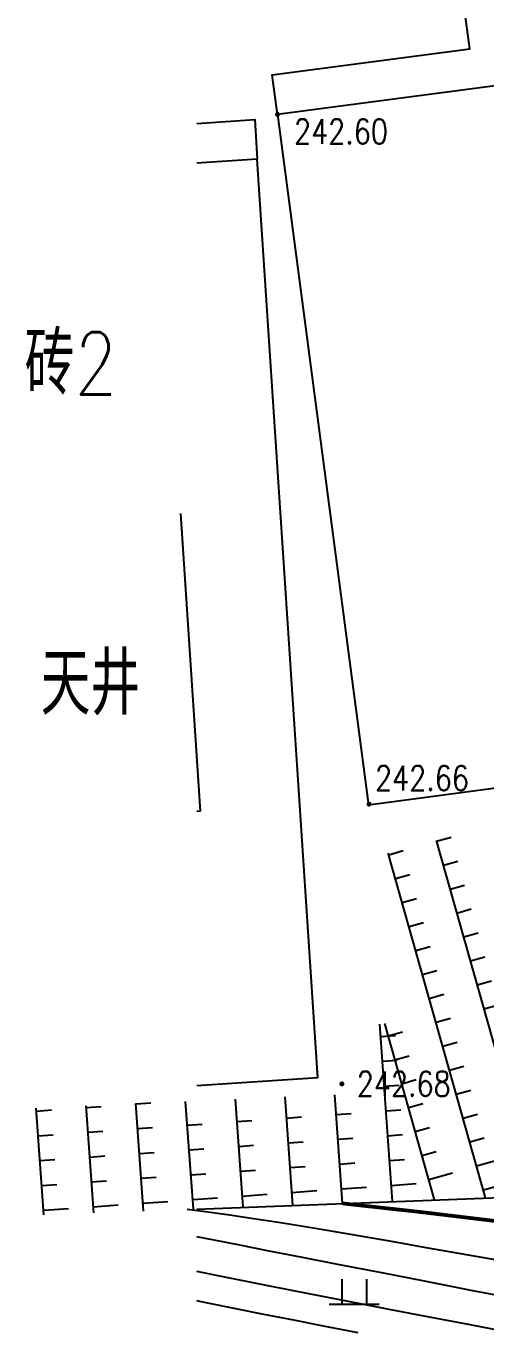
# Model space of a CAD drawing. Extents: x 453486 to 453811, y 3475287 to 3475420.
# Drawn here: x 453485.6 to 453494.84, y 3475309.92 to 3475336.12 of the extents above; entities that cross this region are included whole.
import ezdxf
from ezdxf.enums import TextEntityAlignment as Align

# ---------------------------------------------------------------- set-up
doc = ezdxf.new("R2010")
doc.units = 0
doc.header["$MEASUREMENT"] = 0
doc.layers.add('DX', color=9, linetype='Continuous')
doc.layers.add('GCD', color=9, linetype='Continuous')
doc.styles.add('HZ', font='rs.shx', dxfattribs={"width": 0.8, "bigfont": 'hztxt.shx'})

# ---------------------------------------------------------------- blocks, each defined once
blk = doc.blocks.new('GC200')
at = {"linetype": 'Continuous', "const_width": 0.2, "flags": 128}
blk.add_lwpolyline([(-0.1, 0, 1), (0.1, 0, 1)], format="xyb", close=True, dxfattribs=at)
blk = doc.blocks.new('gc119')
for p, q in [((-0.5, 1), (-0.5, 0)), ((0.5, 1), (0.5, 0)), ((-1, 0), (1, 0))]:
    blk.add_line(p, q)

msp = doc.modelspace()

# ---------------------------------------------------------------- linework, layer by layer
at = {"layer": 'DX', "linetype": 'Continuous'}
for p, q in [((453495.843, 3475312.681), (453493.848, 3475319.754)), ((453495.843, 3475312.681), (453493.848, 3475319.754)), ((453493.852, 3475319.739), (453494.141, 3475319.82)), ((453493.852, 3475319.739), (453494.141, 3475319.82)), ((453494.836, 3475312.569), (453492.881, 3475319.498)), ((453494.836, 3475312.569), (453492.881, 3475319.498)), ((453492.89, 3475319.467), (453493.179, 3475319.549)), ((453492.89, 3475319.467), (453493.179, 3475319.549)), ((453493.988, 3475319.258), (453494.277, 3475319.339)), ((453493.988, 3475319.258), (453494.277, 3475319.339)), ((453493.026, 3475318.986), (453493.314, 3475319.068)), ((453493.026, 3475318.986), (453493.314, 3475319.068)), ((453494.124, 3475318.776), (453494.412, 3475318.858)), ((453494.124, 3475318.776), (453494.412, 3475318.858)), ((453493.161, 3475318.505), (453493.45, 3475318.586)), ((453493.161, 3475318.505), (453493.45, 3475318.586)), ((453494.259, 3475318.295), (453494.548, 3475318.377)), ((453494.259, 3475318.295), (453494.548, 3475318.377)), ((453493.297, 3475318.024), (453493.586, 3475318.105)), ((453493.297, 3475318.024), (453493.586, 3475318.105)), ((453494.395, 3475317.814), (453494.684, 3475317.895)), ((453494.395, 3475317.814), (453494.684, 3475317.895)), ((453493.433, 3475317.542), (453493.721, 3475317.624)), ((453493.433, 3475317.542), (453493.721, 3475317.624)), ((453494.531, 3475317.333), (453494.82, 3475317.414)), ((453494.531, 3475317.333), (453494.82, 3475317.414)), ((453493.569, 3475317.061), (453493.857, 3475317.143)), ((453493.569, 3475317.061), (453493.857, 3475317.143)), ((453494.667, 3475316.852), (453494.955, 3475316.933)), ((453494.667, 3475316.852), (453494.955, 3475316.933)), ((453493.704, 3475316.58), (453493.993, 3475316.661)), ((453493.704, 3475316.58), (453493.993, 3475316.661)), ((453494.802, 3475316.37), (453495.091, 3475316.452)), ((453494.802, 3475316.37), (453495.091, 3475316.452)), ((453492.963, 3475312.497), (453492.708, 3475316.058)), ((453492.963, 3475312.497), (453492.708, 3475316.058)), ((453493.808, 3475312.529), (453492.808, 3475316.075)), ((453493.808, 3475312.529), (453492.808, 3475316.075)), ((453493.84, 3475316.099), (453494.129, 3475316.18)), ((453493.84, 3475316.099), (453494.129, 3475316.18)), ((453492.725, 3475315.814), (453493.024, 3475315.836)), ((453492.725, 3475315.814), (453493.024, 3475315.836)), ((453492.878, 3475315.827), (453493.166, 3475315.909)), ((453492.878, 3475315.827), (453493.166, 3475315.909)), ((453493.976, 3475315.618), (453494.264, 3475315.699)), ((453493.976, 3475315.618), (453494.264, 3475315.699)), ((453492.761, 3475315.316), (453493.06, 3475315.337)), ((453492.761, 3475315.316), (453493.06, 3475315.337)), ((453493.013, 3475315.346), (453493.302, 3475315.428)), ((453493.013, 3475315.346), (453493.302, 3475315.428)), ((453494.111, 3475315.136), (453494.4, 3475315.218)), ((453494.111, 3475315.136), (453494.4, 3475315.218)), ((453493.149, 3475314.865), (453493.438, 3475314.946)), ((453493.149, 3475314.865), (453493.438, 3475314.946)), ((453492.797, 3475314.817), (453493.096, 3475314.838)), ((453492.797, 3475314.817), (453493.096, 3475314.838)), ((453494.247, 3475314.655), (453494.536, 3475314.737)), ((453494.247, 3475314.655), (453494.536, 3475314.737)), ((453486.964, 3475312.267), (453486.81, 3475314.42)), ((453486.964, 3475312.267), (453486.81, 3475314.42)), ((453487.809, 3475314.459), (453488.109, 3475314.481)), ((453487.809, 3475314.459), (453488.109, 3475314.481)), ((453487.964, 3475312.305), (453487.809, 3475314.464)), ((453487.964, 3475312.305), (453487.809, 3475314.464)), ((453488.964, 3475312.343), (453488.808, 3475314.509)), ((453488.964, 3475312.343), (453488.808, 3475314.509)), ((453489.964, 3475312.382), (453489.808, 3475314.553)), ((453489.964, 3475312.382), (453489.808, 3475314.553)), ((453490.963, 3475312.42), (453490.807, 3475314.598)), ((453490.963, 3475312.42), (453490.807, 3475314.598)), ((453491.963, 3475312.458), (453491.807, 3475314.643)), ((453491.963, 3475312.458), (453491.807, 3475314.643)), ((453493.285, 3475314.384), (453493.573, 3475314.465)), ((453493.285, 3475314.384), (453493.573, 3475314.465)), ((453485.964, 3475312.228), (453485.81, 3475314.375)), ((453485.964, 3475312.228), (453485.81, 3475314.375)), ((453485.815, 3475314.316), (453486.114, 3475314.338)), ((453485.815, 3475314.316), (453486.114, 3475314.338)), ((453486.812, 3475314.388), (453487.111, 3475314.409)), ((453486.812, 3475314.388), (453487.111, 3475314.409)), ((453490.838, 3475314.175), (453491.137, 3475314.197)), ((453490.838, 3475314.175), (453491.137, 3475314.197)), ((453491.835, 3475314.247), (453492.134, 3475314.268)), ((453491.835, 3475314.247), (453492.134, 3475314.268)), ((453492.832, 3475314.318), (453493.132, 3475314.34)), ((453492.832, 3475314.318), (453493.132, 3475314.34)), ((453494.383, 3475314.174), (453494.672, 3475314.255)), ((453494.383, 3475314.174), (453494.672, 3475314.255)), ((453486.848, 3475313.889), (453487.147, 3475313.911)), ((453486.848, 3475313.889), (453487.147, 3475313.911)), ((453487.845, 3475313.961), (453488.144, 3475313.982)), ((453487.845, 3475313.961), (453488.144, 3475313.982)), ((453488.843, 3475314.032), (453489.142, 3475314.054)), ((453488.843, 3475314.032), (453489.142, 3475314.054)), ((453489.84, 3475314.104), (453490.139, 3475314.125)), ((453489.84, 3475314.104), (453490.139, 3475314.125)), ((453493.42, 3475313.902), (453493.709, 3475313.984)), ((453493.42, 3475313.902), (453493.709, 3475313.984)), ((453485.85, 3475313.818), (453486.15, 3475313.839)), ((453485.85, 3475313.818), (453486.15, 3475313.839)), ((453490.873, 3475313.676), (453491.172, 3475313.698)), ((453490.873, 3475313.676), (453491.172, 3475313.698)), ((453491.871, 3475313.748), (453492.17, 3475313.769)), ((453491.871, 3475313.748), (453492.17, 3475313.769)), ((453492.868, 3475313.819), (453493.167, 3475313.841)), ((453492.868, 3475313.819), (453493.167, 3475313.841)), ((453494.519, 3475313.693), (453494.807, 3475313.774)), ((453494.519, 3475313.693), (453494.807, 3475313.774)), ((453486.883, 3475313.39), (453487.183, 3475313.412)), ((453486.883, 3475313.39), (453487.183, 3475313.412)), ((453487.881, 3475313.462), (453488.18, 3475313.483)), ((453487.881, 3475313.462), (453488.18, 3475313.483)), ((453488.878, 3475313.533), (453489.178, 3475313.555)), ((453488.878, 3475313.533), (453489.178, 3475313.555)), ((453489.876, 3475313.605), (453490.175, 3475313.626)), ((453489.876, 3475313.605), (453490.175, 3475313.626)), ((453493.556, 3475313.421), (453493.845, 3475313.503)), ((453493.556, 3475313.421), (453493.845, 3475313.503)), ((453485.886, 3475313.319), (453486.185, 3475313.34)), ((453485.886, 3475313.319), (453486.185, 3475313.34)), ((453489.912, 3475313.106), (453490.211, 3475313.128)), ((453489.912, 3475313.106), (453490.211, 3475313.128)), ((453490.909, 3475313.178), (453491.208, 3475313.199)), ((453490.909, 3475313.178), (453491.208, 3475313.199)), ((453491.906, 3475313.249), (453492.206, 3475313.271)), ((453491.906, 3475313.249), (453492.206, 3475313.271)), ((453492.904, 3475313.321), (453493.203, 3475313.342)), ((453492.904, 3475313.321), (453493.203, 3475313.342)), ((453494.654, 3475313.211), (453495.136, 3475313.347)), ((453494.654, 3475313.211), (453495.136, 3475313.347)), ((453486.919, 3475312.892), (453487.218, 3475312.913)), ((453486.919, 3475312.892), (453487.218, 3475312.913)), ((453487.917, 3475312.963), (453488.216, 3475312.985)), ((453487.917, 3475312.963), (453488.216, 3475312.985)), ((453488.914, 3475313.035), (453489.213, 3475313.056)), ((453488.914, 3475313.035), (453489.213, 3475313.056)), ((453492.94, 3475312.822), (453493.438, 3475312.858)), ((453492.94, 3475312.822), (453493.438, 3475312.858)), ((453493.692, 3475312.94), (453494.173, 3475313.076)), ((453493.692, 3475312.94), (453494.173, 3475313.076)), ((453494.79, 3475312.73), (453495.512, 3475312.934)), ((453494.79, 3475312.73), (453495.512, 3475312.934)), ((453485.922, 3475312.82), (453486.221, 3475312.842)), ((453485.922, 3475312.82), (453486.221, 3475312.842)), ((453489.947, 3475312.607), (453490.446, 3475312.643)), ((453489.947, 3475312.607), (453490.446, 3475312.643)), ((453490.945, 3475312.679), (453491.443, 3475312.715)), ((453490.945, 3475312.679), (453491.443, 3475312.715)), ((453491.942, 3475312.751), (453492.441, 3475312.786)), ((453491.942, 3475312.751), (453492.441, 3475312.786)), ((453485.958, 3475312.321), (453486.456, 3475312.357)), ((453485.958, 3475312.321), (453486.456, 3475312.357)), ((453486.955, 3475312.393), (453487.454, 3475312.429)), ((453486.955, 3475312.393), (453487.454, 3475312.429)), ((453487.952, 3475312.464), (453488.451, 3475312.5)), ((453487.952, 3475312.464), (453488.451, 3475312.5)), ((453488.95, 3475312.536), (453489.449, 3475312.572)), ((453488.95, 3475312.536), (453489.449, 3475312.572))]:
    msp.add_line(p, q, dxfattribs=at)
at = {"layer": 'DX', "linetype": 'Continuous', "flags": 128}
for points in [[(453490.655, 3475334.346), (453490.55, 3475335.139), (453494.516, 3475335.662), (453494.425, 3475336.356), (453499.604, 3475337.038), (453499.696, 3475336.344), (453503.661, 3475336.867), (453503.766, 3475336.074)], [(453490.655, 3475334.346), (453490.55, 3475335.139), (453494.516, 3475335.662), (453494.425, 3475336.356), (453499.604, 3475337.038), (453499.696, 3475336.344), (453503.661, 3475336.867), (453503.766, 3475336.074)], [(453503.766, 3475336.074), (453490.655, 3475334.346)], [(453503.766, 3475336.074), (453490.655, 3475334.346)], [(453490.655, 3475334.346), (453492.484, 3475320.466)], [(453490.655, 3475334.346), (453492.484, 3475320.466)], [(453491.465, 3475314.984), (453490.249, 3475333.444)], [(453491.465, 3475314.984), (453490.249, 3475333.444)], [(453489.108, 3475320.341), (453488.713, 3475326.328)], [(453489.108, 3475320.341), (453488.713, 3475326.328)], [(453496.45, 3475320.989), (453492.484, 3475320.466)], [(453496.45, 3475320.989), (453492.484, 3475320.466)], [(453489.108, 3475320.341), (453489.033, 3475320.336)], [(453489.108, 3475320.341), (453489.033, 3475320.336)], [(453489.033, 3475312.346), (453495.485, 3475312.593), (453504.333, 3475314.746), (453511.019, 3475318.044), (453512.846, 3475319.503)], [(453489.033, 3475312.346), (453495.485, 3475312.593), (453504.333, 3475314.746), (453511.019, 3475318.044), (453512.846, 3475319.503)], [(453491.465, 3475314.984), (453489.033, 3475314.824)], [(453491.465, 3475314.984), (453489.033, 3475314.824)], [(453503.942, 3475309.795), (453503.029, 3475309.938), (453502.11, 3475310.086), (453501.184, 3475310.239), (453500.25, 3475310.399), (453499.31, 3475310.563), (453498.385, 3475310.727), (453497.498, 3475310.884), (453496.65, 3475311.035), (453495.841, 3475311.178), (453495.069, 3475311.315), (453494.337, 3475311.445), (453493.642, 3475311.568), (453492.986, 3475311.684), (453492.364, 3475311.793), (453491.772, 3475311.894), (453491.209, 3475311.988), (453490.676, 3475312.074), (453490.173, 3475312.152), (453489.699, 3475312.222), (453489.256, 3475312.284), (453488.841, 3475312.339)], [(453503.942, 3475309.795), (453503.029, 3475309.938), (453502.11, 3475310.086), (453501.184, 3475310.239), (453500.25, 3475310.399), (453499.31, 3475310.563), (453498.385, 3475310.727), (453497.498, 3475310.884), (453496.65, 3475311.035), (453495.841, 3475311.178), (453495.069, 3475311.315), (453494.337, 3475311.445), (453493.642, 3475311.568), (453492.986, 3475311.684), (453492.364, 3475311.793), (453491.772, 3475311.894), (453491.209, 3475311.988), (453490.676, 3475312.074), (453490.173, 3475312.152), (453489.699, 3475312.222), (453489.256, 3475312.284), (453488.841, 3475312.339)]]:
    msp.add_lwpolyline(points, dxfattribs=at)
for points, elevation in [([(453489.033, 3475334.166), (453490.196, 3475334.242), (453490.249, 3475333.444)], 242.634), ([(453489.033, 3475334.166), (453490.196, 3475334.242), (453490.249, 3475333.444)], 242.634), ([(453490.249, 3475333.444), (453489.033, 3475333.364)], 242.702), ([(453490.249, 3475333.444), (453489.033, 3475333.364)], 242.702)]:
    msp.add_lwpolyline(points, dxfattribs=dict(at, elevation=elevation))
at = {"layer": 'DX', "linetype": 'Continuous', "const_width": 0.075, "flags": 128}
msp.add_lwpolyline([(453491.963, 3475312.458), (453493.535, 3475312.285), (453495.019, 3475312.106), (453496.414, 3475311.92), (453497.721, 3475311.729), (453498.94, 3475311.532), (453500.07, 3475311.328), (453501.112, 3475311.119), (453502.066, 3475310.904), (453503.024, 3475310.689), (453504.077, 3475310.478), (453505.227, 3475310.273), (453506.472, 3475310.072), (453507.813, 3475309.877)], dxfattribs=at)
msp.add_lwpolyline([(453491.963, 3475312.458), (453493.535, 3475312.285), (453495.019, 3475312.106), (453496.414, 3475311.92), (453497.721, 3475311.729), (453498.94, 3475311.532), (453500.07, 3475311.328), (453501.112, 3475311.119), (453502.066, 3475310.904), (453503.024, 3475310.689), (453504.077, 3475310.478), (453505.227, 3475310.273), (453506.472, 3475310.072), (453507.813, 3475309.877)], dxfattribs=at)
at = {"layer": 'DX', "linetype": 'Continuous'}
for points in [[(453499.38, 3475309.799), (453498.458, 3475309.968), (453497.517, 3475310.143), (453496.557, 3475310.324), (453495.578, 3475310.511), (453494.58, 3475310.704), (453493.61, 3475310.893), (453492.716, 3475311.067), (453491.898, 3475311.226), (453491.155, 3475311.371), (453490.488, 3475311.501), (453489.897, 3475311.617), (453489.382, 3475311.718), (453489.033, 3475311.786)], [(453499.38, 3475309.799), (453498.458, 3475309.968), (453497.517, 3475310.143), (453496.557, 3475310.324), (453495.578, 3475310.511), (453494.58, 3475310.704), (453493.61, 3475310.893), (453492.716, 3475311.067), (453491.898, 3475311.226), (453491.155, 3475311.371), (453490.488, 3475311.501), (453489.897, 3475311.617), (453489.382, 3475311.718), (453489.033, 3475311.786)], [(453495.114, 3475309.904), (453494.382, 3475310.042), (453493.633, 3475310.185), (453492.866, 3475310.332), (453492.083, 3475310.485), (453491.283, 3475310.642), (453490.466, 3475310.805), (453489.632, 3475310.972), (453489.033, 3475311.091)], [(453495.114, 3475309.904), (453494.382, 3475310.042), (453493.633, 3475310.185), (453492.866, 3475310.332), (453492.083, 3475310.485), (453491.283, 3475310.642), (453490.466, 3475310.805), (453489.632, 3475310.972), (453489.033, 3475311.091)], [(453492.273, 3475309.858), (453491.612, 3475309.987), (453490.982, 3475310.111), (453490.383, 3475310.229), (453489.816, 3475310.342), (453489.258, 3475310.453), (453489.033, 3475310.498)], [(453492.273, 3475309.858), (453491.612, 3475309.987), (453490.982, 3475310.111), (453490.383, 3475310.229), (453489.816, 3475310.342), (453489.258, 3475310.453), (453489.033, 3475310.498)]]:
    msp.add_lwpolyline(points, dxfattribs=at)

# ---------------------------------------------------------------- block references
ref = msp.add_blockref('GC200', (453490.655, 3475334.346, 242.596), dxfattribs=dict(at, xscale=0.25, yscale=0.25, zscale=0.25))
ref.add_attrib('height', '242.60', dxfattribs={"layer": 'GCD', "linetype": 'Continuous', "height": 0.5, "style": 'HZ', "width": 0.8}).set_placement((453490.987, 3475334.003, 242.596), align=Align.MIDDLE_LEFT)
ref = msp.add_blockref('GC200', (453490.655, 3475334.346, 242.596), dxfattribs=dict(at, xscale=0.25, yscale=0.25, zscale=0.25))
ref.add_attrib('height', '242.60', dxfattribs={"layer": 'GCD', "linetype": 'Continuous', "height": 0.5, "style": 'HZ', "width": 0.8}).set_placement((453490.987, 3475334.003, 242.596), align=Align.MIDDLE_LEFT)
ref = msp.add_blockref('GC200', (453492.493, 3475320.484, 242.66), dxfattribs=dict(at, xscale=0.25, yscale=0.25, zscale=0.25))
ref.add_attrib('height', '242.66', dxfattribs={"layer": 'GCD', "linetype": 'Continuous', "height": 0.5, "style": 'HZ', "width": 0.8}).set_placement((453492.614, 3475321.006, 242.66), align=Align.MIDDLE_LEFT)
ref = msp.add_blockref('GC200', (453492.493, 3475320.484, 242.66), dxfattribs=dict(at, xscale=0.25, yscale=0.25, zscale=0.25))
ref.add_attrib('height', '242.66', dxfattribs={"layer": 'GCD', "linetype": 'Continuous', "height": 0.5, "style": 'HZ', "width": 0.8}).set_placement((453492.614, 3475321.006, 242.66), align=Align.MIDDLE_LEFT)
ref = msp.add_blockref('GC200', (453491.948, 3475314.861, 242.68), dxfattribs=dict(at, xscale=0.25, yscale=0.25, zscale=0.25))
ref.add_attrib('height', '242.68', dxfattribs={"layer": 'GCD', "linetype": 'Continuous', "height": 0.5, "style": 'HZ', "width": 0.8}).set_placement((453492.248, 3475314.861, 242.68), align=Align.MIDDLE_LEFT)
ref = msp.add_blockref('GC200', (453491.948, 3475314.861, 242.68), dxfattribs=dict(at, xscale=0.25, yscale=0.25, zscale=0.25))
ref.add_attrib('height', '242.68', dxfattribs={"layer": 'GCD', "linetype": 'Continuous', "height": 0.5, "style": 'HZ', "width": 0.8}).set_placement((453492.248, 3475314.861, 242.68), align=Align.MIDDLE_LEFT)
at = {"layer": 'DX', "linetype": 'Continuous', "xscale": 0.5, "yscale": 0.5}
msp.add_blockref('gc119', (453492.194, 3475310.437), dxfattribs=at)
msp.add_blockref('gc119', (453492.194, 3475310.437), dxfattribs=at)

# ---------------------------------------------------------------- texts
at = {"layer": 'DX', "linetype": 'Continuous', "style": 'HZ', "width": 0.8}
for s, p in [('砖2', (453486.505, 3475329.404)), ('砖2', (453486.505, 3475329.404)), ('天井', (453486.896, 3475322.959)), ('天井', (453486.896, 3475322.959))]:
    msp.add_text(s, height=1.25, dxfattribs=at).set_placement(p, align=Align.MIDDLE)

doc.saveas('drawing.dxf')
